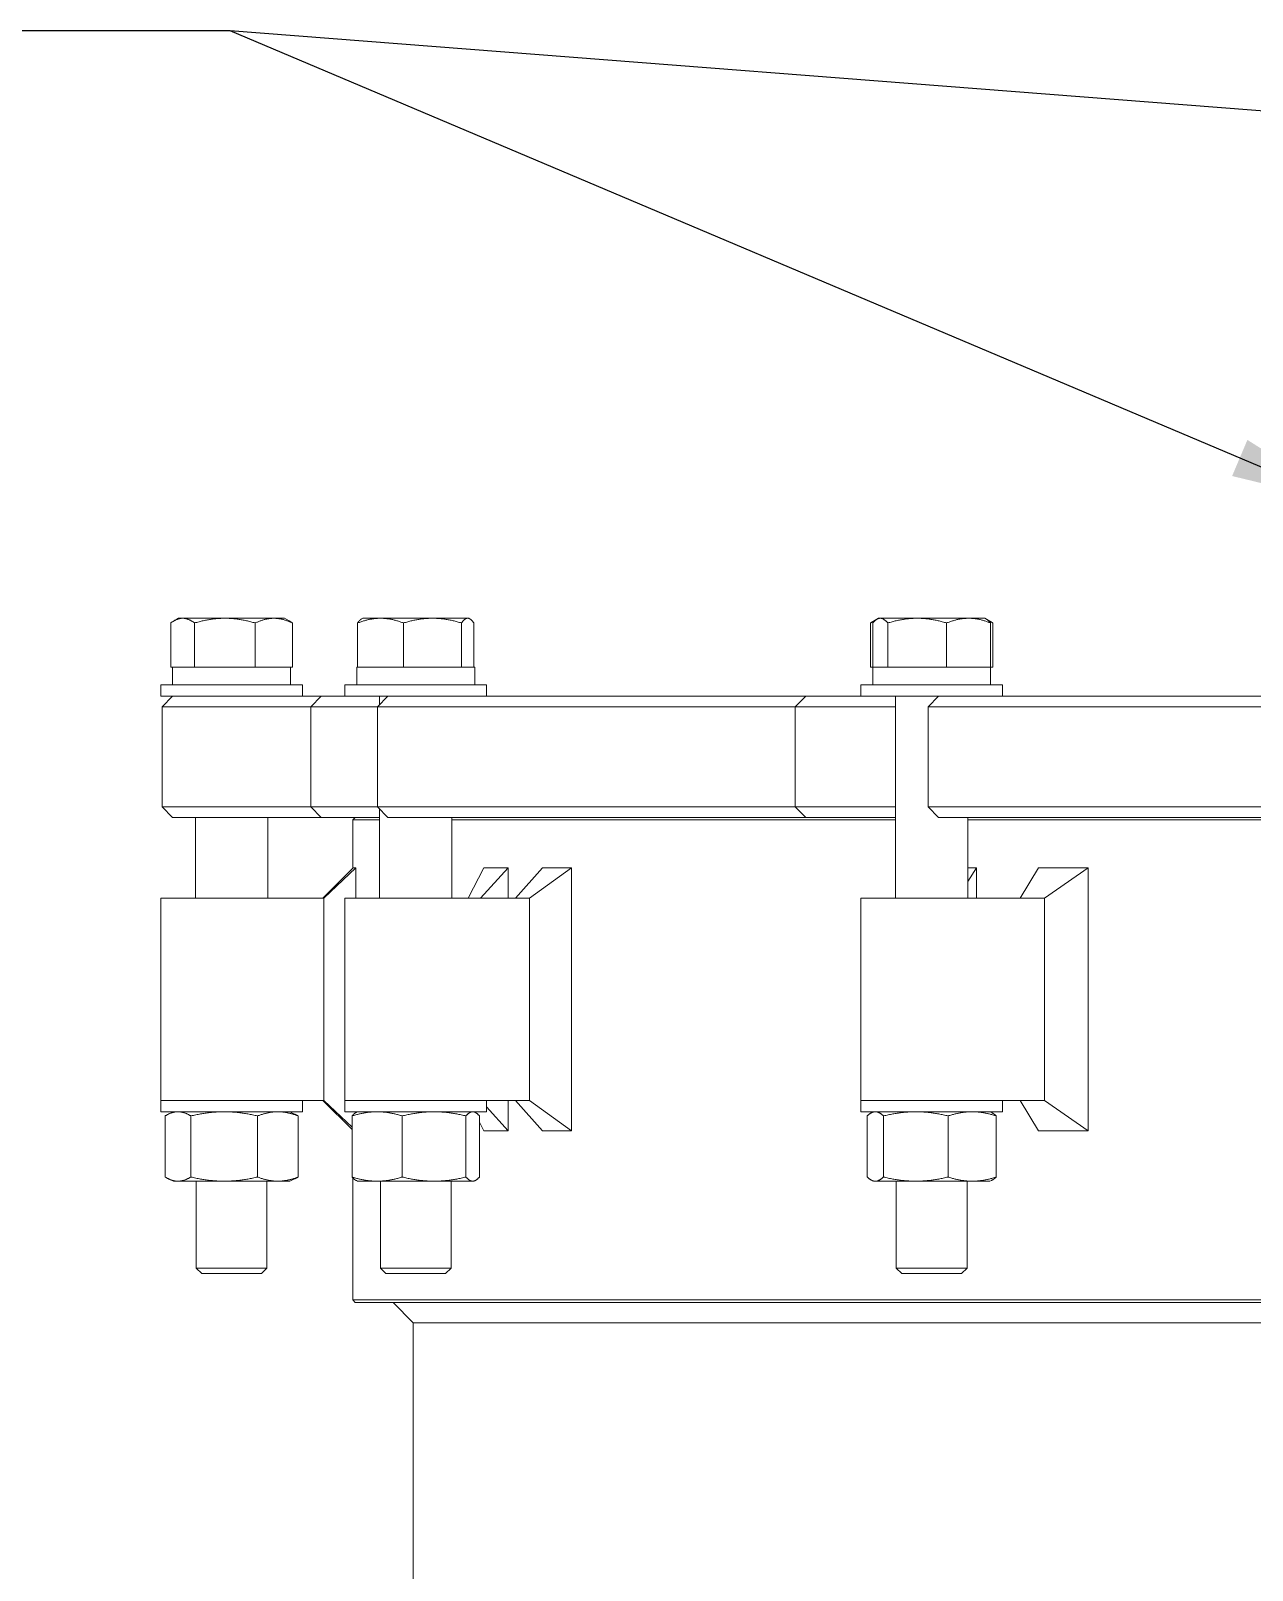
# Model space of a CAD drawing. Header units: inches. Extents: x 19 to 503, y 7 to 322.
# Drawn here: x 224.58 to 239.69, y 131.39 to 150.43 of the extents above; entities that cross this region are included whole.
import ezdxf

# ---------------------------------------------------------------- set-up
doc = ezdxf.new("R2010")
doc.units = ezdxf.units.IN
doc.header["$LTSCALE"] = 15
doc.header["$MEASUREMENT"] = 0
doc.layers.add('Symbol (ANSI)', color=7, linetype='Continuous', lineweight=25)
doc.layers.add('Visible (ANSI)', color=7, linetype='Continuous', lineweight=50)
doc.styles.add('MEMCOR Medium', font='arial.ttf')
doc.dimstyles.new('Default (ANSI)$7', dxfattribs={"dimscale": 15, "dimtxt": 0.15, "dimasz": 0.098425, "dimexe": 0.125, "dimexo": 0.0625, "dimgap": 0.031496, "dimtad": 0, "dimtih": 1, "dimtoh": 1, "dimdec": 4, "dimrnd": 1e-08, "dimzin": 3, "dimdsep": 46, "dimlunit": 5, "dimtxsty": 'MEMCOR Medium', "dimcen": 0.09, "dimdle": 0.393701, "dimclrd": 256, "dimclre": 256, "dimclrt": 256, "dimadec": 0, "dimazin": 1, "dimtfac": 0.8, "dimtofl": 0, "dimtmove": 0, "dimatfit": 3, "dimfxl": 1, "dimfrac": 1, "dimtolj": 1, "dimtzin": 4, "dimlwd": -1, "dimlwe": -1, "dimarcsym": 0})

msp = doc.modelspace()

# ---------------------------------------------------------------- linework, layer by layer
at = {"layer": 'Visible (ANSI)', "linetype": 'Continuous', "lineweight": 18}
for p, q in [((226.315377, 142.560013), (226.315377, 143.105422)), ((226.410743, 143.164013), (226.355594, 143.132173)), ((226.461615, 143.164013), (226.410743, 143.164013)), ((226.983534, 143.164013), (226.461615, 143.164013)), ((226.607852, 142.560013), (226.607852, 143.105422)), ((227.588662, 143.164013), (226.983534, 143.164013)), ((227.359217, 142.560013), (227.359217, 143.105422)), ((227.722743, 143.164013), (227.588662, 143.164013)), ((227.722743, 143.164013), (227.777891, 143.132173)), ((227.818108, 142.560013), (227.818108, 143.105422)), ((228.625619, 142.560013), (228.625619, 143.105422)), ((228.688263, 143.164013), (228.67465, 143.156154)), ((228.90896, 143.164013), (228.688263, 143.164013)), ((229.551624, 143.164013), (228.90896, 143.164013)), ((229.192301, 142.560013), (229.192301, 143.105422)), ((229.986927, 143.164013), (229.551624, 143.164013)), ((229.910946, 142.560013), (229.910946, 143.105422)), ((230.000263, 143.164013), (229.986927, 143.164013)), ((230.000263, 143.164013), (230.013876, 143.156154)), ((230.062908, 142.560013), (230.062908, 143.105422)), ((234.96844, 142.560013), (234.96844, 143.105422)), ((235.049233, 143.152177), (234.977741, 143.110901)), ((234.99708, 142.560013), (234.99708, 143.105422)), ((235.069734, 143.164013), (235.049233, 143.152177)), ((235.089613, 143.164013), (235.069734, 143.164013)), ((235.546473, 143.164013), (235.089613, 143.164013)), ((235.182146, 142.560013), (235.182146, 143.105422)), ((236.182593, 143.164013), (235.546473, 143.164013)), ((235.910799, 142.560013), (235.910799, 143.105422)), ((236.381734, 143.164013), (236.182593, 143.164013)), ((236.381734, 143.164013), (236.402235, 143.152177)), ((236.402235, 143.152177), (236.473726, 143.110901)), ((236.454387, 142.560013), (236.454387, 143.105422)), ((236.483027, 142.560013), (236.483027, 143.105422)), ((226.461615, 142.560013), (226.315377, 142.560013)), ((226.337243, 142.560009), (227.796243, 142.560009)), ((226.337243, 142.341009), (226.337243, 142.560009)), ((226.410743, 142.560013), (226.410743, 142.560009)), ((226.607852, 142.560013), (226.461615, 142.560013)), ((226.983534, 142.560013), (226.607852, 142.560013)), ((227.359217, 142.560013), (226.983534, 142.560013)), ((227.588662, 142.560013), (227.359217, 142.560013)), ((227.818108, 142.560013), (227.588662, 142.560013)), ((227.722743, 142.560013), (227.722743, 142.560009)), ((227.796243, 142.341009), (227.796243, 142.560009)), ((228.614763, 142.560009), (230.073763, 142.560009)), ((228.614763, 142.341009), (228.614763, 142.560009)), ((228.90896, 142.560013), (228.625619, 142.560013)), ((228.688263, 142.560013), (228.688263, 142.560009)), ((229.192301, 142.560013), (228.90896, 142.560013)), ((229.551624, 142.560013), (229.192301, 142.560013)), ((229.910946, 142.560013), (229.551624, 142.560013)), ((229.986927, 142.560013), (229.910946, 142.560013)), ((230.062908, 142.560013), (229.986927, 142.560013)), ((230.000263, 142.560013), (230.000263, 142.560009)), ((230.073763, 142.341009), (230.073763, 142.560009)), ((234.99708, 142.560013), (234.96844, 142.560013)), ((234.996234, 142.560009), (236.455234, 142.560009)), ((234.996234, 142.341009), (234.996234, 142.560009)), ((235.089613, 142.560013), (234.99708, 142.560013)), ((235.069734, 142.560013), (235.069734, 142.560009)), ((235.182146, 142.560013), (235.089613, 142.560013)), ((235.546473, 142.560013), (235.182146, 142.560013)), ((235.910799, 142.560013), (235.546473, 142.560013)), ((236.182593, 142.560013), (235.910799, 142.560013)), ((236.454387, 142.560013), (236.182593, 142.560013)), ((236.381734, 142.560013), (236.381734, 142.560009)), ((236.483027, 142.560013), (236.454387, 142.560013)), ((236.455234, 142.341009), (236.455234, 142.560009)), ((227.941743, 142.341009), (226.191743, 142.341009)), ((226.191743, 142.341009), (226.191743, 142.200384)), ((227.941743, 142.341009), (227.941743, 142.200384)), ((230.219263, 142.341009), (228.469263, 142.341009)), ((228.469263, 142.341009), (228.469263, 142.200384)), ((230.219263, 142.341009), (230.219263, 142.200384)), ((236.600734, 142.341009), (234.850734, 142.341009)), ((234.850734, 142.341009), (234.850734, 142.200384)), ((236.600734, 142.341009), (236.600734, 142.200384)), ((226.191743, 142.200384), (226.336678, 142.200384)), ((226.336678, 142.200384), (226.206678, 142.070384)), ((226.206804, 142.070384), (226.206678, 142.070384)), ((226.206678, 142.070384), (226.206678, 140.830384)), ((226.217597, 142.070384), (226.206804, 142.070384)), ((227.216641, 142.070384), (226.217597, 142.070384)), ((226.336678, 142.200384), (226.336738, 142.200384)), ((226.336738, 142.200384), (226.347473, 142.200384)), ((226.347473, 142.200384), (227.216641, 142.200384)), ((228.175433, 142.200384), (227.216641, 142.200384)), ((227.216641, 142.070384), (228.045433, 142.070384)), ((228.175433, 142.200384), (228.045433, 142.070384)), ((228.126354, 142.070384), (228.045433, 142.070384)), ((228.045433, 142.070384), (228.045433, 140.830384)), ((228.240628, 142.070384), (228.126354, 142.070384)), ((228.175433, 142.200384), (228.245834, 142.200384)), ((228.577672, 142.070384), (228.240628, 142.070384)), ((228.245834, 142.200384), (228.359486, 142.200384)), ((228.359486, 142.200384), (228.469263, 142.200384)), ((228.469263, 142.200384), (229.000026, 142.200384)), ((228.577672, 142.070384), (228.870026, 142.070384)), ((229.000026, 142.200384), (228.870026, 142.070384)), ((228.898342, 142.070384), (228.870026, 142.070384)), ((228.870026, 142.070384), (228.870026, 140.830384)), ((228.896763, 142.200384), (228.896763, 142.097121)), ((229.032065, 142.070384), (228.898342, 142.070384)), ((229.000026, 142.200384), (229.013618, 142.200384)), ((229.013618, 142.200384), (229.146612, 142.200384)), ((230.347084, 142.070384), (229.032065, 142.070384)), ((229.146612, 142.200384), (230.290679, 142.200384)), ((231.183209, 142.200384), (230.290679, 142.200384)), ((230.347084, 142.070384), (231.239614, 142.070384)), ((231.989428, 142.200384), (231.183209, 142.200384)), ((231.239614, 142.070384), (231.87947, 142.070384)), ((234.037362, 142.070384), (231.87947, 142.070384)), ((231.989428, 142.200384), (234.167362, 142.200384)), ((234.167362, 142.200384), (234.037362, 142.070384)), ((234.380283, 142.070384), (234.037362, 142.070384)), ((234.037362, 142.070384), (234.037362, 140.830384)), ((234.167362, 142.200384), (234.465703, 142.200384)), ((234.596991, 142.070384), (234.380283, 142.070384)), ((234.465703, 142.200384), (234.681231, 142.200384)), ((234.954449, 142.070384), (234.596991, 142.070384)), ((234.681231, 142.200384), (234.85281, 142.200384)), ((234.85458, 142.200384), (234.85281, 142.200384)), ((234.85458, 142.200384), (235.811738, 142.200384)), ((234.954449, 142.070384), (235.278234, 142.070384)), ((235.278234, 142.200384), (235.278234, 139.700384)), ((235.811738, 142.200384), (235.681738, 142.070384)), ((235.78215, 142.070384), (235.681738, 142.070384)), ((235.681738, 142.070384), (235.681738, 140.830384)), ((236.012317, 142.070384), (235.78215, 142.070384)), ((235.811738, 142.200384), (235.859936, 142.200384)), ((235.859936, 142.200384), (236.088849, 142.200384)), ((237.382856, 142.070384), (236.012317, 142.070384)), ((236.088849, 142.200384), (237.281218, 142.200384)), ((237.898868, 142.200384), (237.281218, 142.200384)), ((237.382856, 142.070384), (238.000506, 142.070384)), ((238.725704, 142.200384), (237.898868, 142.200384)), ((238.000506, 142.070384), (238.656726, 142.070384)), ((242.929631, 142.070384), (238.656726, 142.070384)), ((238.725704, 142.200384), (242.972774, 142.200384)), ((226.206678, 140.830384), (226.206804, 140.830384)), ((226.336678, 140.700384), (226.206678, 140.830384)), ((226.206804, 140.830384), (226.217597, 140.830384)), ((226.217597, 140.830384), (227.216641, 140.830384)), ((228.045433, 140.830384), (227.216641, 140.830384)), ((228.045433, 140.830384), (228.126354, 140.830384)), ((228.175433, 140.700384), (228.045433, 140.830384)), ((228.126354, 140.830384), (228.240628, 140.830384)), ((228.240628, 140.830384), (228.577672, 140.830384)), ((228.870026, 140.830384), (228.577672, 140.830384)), ((228.870026, 140.830384), (228.898342, 140.830384)), ((229.000026, 140.700384), (228.870026, 140.830384)), ((228.896763, 140.803647), (228.896763, 139.700384)), ((228.898342, 140.830384), (229.032065, 140.830384)), ((229.032065, 140.830384), (230.347084, 140.830384)), ((231.239614, 140.830384), (230.347084, 140.830384)), ((231.87947, 140.830384), (231.239614, 140.830384)), ((231.87947, 140.830384), (234.037362, 140.830384)), ((234.037362, 140.830384), (234.380283, 140.830384)), ((234.167362, 140.700384), (234.037362, 140.830384)), ((234.380283, 140.830384), (234.596991, 140.830384)), ((234.596991, 140.830384), (234.954449, 140.830384)), ((235.278234, 140.830384), (234.954449, 140.830384)), ((235.681738, 140.830384), (235.78215, 140.830384)), ((235.811738, 140.700384), (235.681738, 140.830384)), ((235.78215, 140.830384), (236.012317, 140.830384)), ((236.012317, 140.830384), (237.382856, 140.830384)), ((238.000506, 140.830384), (237.382856, 140.830384)), ((238.656726, 140.830384), (238.000506, 140.830384)), ((238.656726, 140.830384), (242.929631, 140.830384)), ((226.336738, 140.700384), (226.336678, 140.700384)), ((226.347473, 140.700384), (226.336738, 140.700384)), ((227.216641, 140.700384), (226.347473, 140.700384)), ((226.619243, 140.700384), (226.619243, 139.700384)), ((227.216641, 140.700384), (228.175433, 140.700384)), ((227.514243, 140.700384), (227.514243, 139.700384)), ((228.245834, 140.700384), (228.175433, 140.700384)), ((228.359486, 140.700384), (228.245834, 140.700384)), ((228.521267, 140.700384), (228.359486, 140.700384)), ((228.521267, 140.700384), (228.896763, 140.700384)), ((228.597178, 140.700384), (228.565928, 140.669134)), ((228.896763, 140.669134), (228.565928, 140.669134)), ((228.565928, 140.069558), (228.565928, 140.669134)), ((229.013618, 140.700384), (229.000026, 140.700384)), ((229.146612, 140.700384), (229.013618, 140.700384)), ((230.290679, 140.700384), (229.146612, 140.700384)), ((229.791763, 140.700384), (229.791763, 139.700384)), ((235.278234, 140.669134), (229.791763, 140.669134)), ((230.290679, 140.700384), (231.183209, 140.700384)), ((231.183209, 140.700384), (231.731585, 140.700384)), ((231.731585, 140.700384), (234.167362, 140.700384)), ((234.465703, 140.700384), (234.167362, 140.700384)), ((234.681231, 140.700384), (234.465703, 140.700384)), ((234.85281, 140.700384), (234.681231, 140.700384)), ((234.85281, 140.700384), (235.278234, 140.700384)), ((235.859936, 140.700384), (235.811738, 140.700384)), ((236.088849, 140.700384), (235.859936, 140.700384)), ((237.281218, 140.700384), (236.088849, 140.700384)), ((236.173234, 140.700384), (236.173234, 139.700384)), ((244.499726, 140.669134), (236.173234, 140.669134)), ((237.281218, 140.700384), (237.898868, 140.700384)), ((237.898868, 140.700384), (238.39329, 140.700384)), ((238.39329, 140.700384), (243.135653, 140.700384)), ((228.571545, 140.075176), (228.196813, 139.700384)), ((228.602285, 140.075176), (228.208605, 139.700384)), ((228.571545, 140.075176), (228.602285, 140.075176)), ((228.602285, 139.700384), (228.602285, 140.075176)), ((230.185475, 140.075176), (229.993398, 139.700384)), ((230.486819, 140.075176), (230.145479, 139.700384)), ((230.185475, 140.075176), (230.486819, 140.075176)), ((230.486819, 140.075176), (230.486819, 139.700384)), ((230.913268, 140.075176), (230.579363, 139.700384)), ((231.270004, 140.075176), (230.752694, 139.700384)), ((230.913268, 140.075176), (231.270004, 140.075176)), ((231.270004, 136.825592), (231.270004, 140.075176)), ((236.279746, 140.075176), (236.173234, 139.909079)), ((236.173234, 140.075176), (236.279746, 140.075176)), ((236.279746, 140.075176), (236.279746, 139.700384)), ((237.048179, 140.075176), (236.821236, 139.700384)), ((237.048179, 140.075176), (237.660255, 140.075176)), ((237.660255, 140.075176), (237.121776, 139.700384)), ((237.660255, 136.825592), (237.660255, 140.075176)), ((226.191743, 139.700384), (227.066743, 139.700384)), ((226.191743, 137.200384), (226.191743, 139.700384)), ((227.066743, 139.700384), (228.208605, 139.700384)), ((228.208605, 137.200384), (228.208605, 139.700384)), ((228.469263, 139.700384), (229.723911, 139.700384)), ((228.469263, 137.200384), (228.469263, 139.700384)), ((229.723911, 139.700384), (230.752694, 139.700384)), ((230.752694, 137.200384), (230.752694, 139.700384)), ((234.850734, 139.700384), (236.409836, 139.700384)), ((234.850734, 137.200384), (234.850734, 139.700384)), ((236.409836, 139.700384), (237.121776, 139.700384)), ((237.121776, 137.200384), (237.121776, 139.700384)), ((227.066743, 137.200384), (226.191743, 137.200384)), ((227.066743, 137.200384), (226.191743, 137.200384)), ((226.191743, 137.200384), (226.191743, 137.059759)), ((228.208605, 137.200384), (227.066743, 137.200384)), ((227.941743, 137.200384), (227.941743, 137.059759)), ((228.556602, 136.840538), (228.196813, 137.200384)), ((228.556602, 136.869084), (228.208605, 137.200384)), ((229.723911, 137.200384), (228.469263, 137.200384)), ((229.723911, 137.200384), (228.469263, 137.200384)), ((228.469263, 137.200384), (228.469263, 137.059759)), ((230.752694, 137.200384), (229.723911, 137.200384)), ((230.219263, 137.200384), (230.219263, 137.059759)), ((230.486819, 136.825592), (230.219263, 137.119369)), ((230.486819, 137.200384), (230.486819, 136.825592)), ((230.913268, 136.825592), (230.579363, 137.200384)), ((231.270004, 136.825592), (230.752694, 137.200384)), ((236.409836, 137.200384), (234.850734, 137.200384)), ((236.409836, 137.200384), (234.850734, 137.200384)), ((234.850734, 137.200384), (234.850734, 137.059759)), ((237.121776, 137.200384), (236.409836, 137.200384)), ((236.600734, 137.200384), (236.600734, 137.059759)), ((237.048179, 136.825592), (236.821236, 137.200384)), ((237.660255, 136.825592), (237.121776, 137.200384)), ((226.191743, 137.059759), (227.941743, 137.059759)), ((226.243219, 136.252626), (226.243219, 137.007892)), ((226.347743, 137.059759), (226.287298, 137.031573)), ((226.563781, 136.252626), (226.563781, 137.007892)), ((227.387305, 136.252626), (227.387305, 137.007892)), ((227.785743, 137.059759), (227.846188, 137.031573)), ((227.890267, 136.252626), (227.890267, 137.007892)), ((228.469263, 137.059759), (230.219263, 137.059759)), ((228.556602, 136.252626), (228.556602, 137.007892)), ((228.602285, 137.048558), (228.602285, 137.059759)), ((228.625263, 137.059759), (228.610343, 137.052802)), ((229.177708, 136.252626), (229.177708, 137.007892)), ((229.965368, 136.252626), (229.965368, 137.007892)), ((230.063263, 137.059759), (230.078183, 137.052802)), ((230.066159, 137.058409), (230.065467, 137.059759)), ((230.131924, 136.252626), (230.131924, 137.007892)), ((230.185475, 136.825592), (230.131924, 136.930084)), ((234.850734, 137.059759), (236.600734, 137.059759)), ((234.927103, 136.252626), (234.927103, 137.007892)), ((235.006734, 137.059759), (234.984264, 137.049281)), ((235.129942, 136.252626), (235.129942, 137.007892)), ((235.928572, 136.252626), (235.928572, 137.007892)), ((236.444734, 137.059759), (236.467203, 137.049281)), ((236.524364, 136.252626), (236.524364, 137.007892)), ((230.486819, 136.825592), (230.185475, 136.825592)), ((231.270004, 136.825592), (230.913268, 136.825592)), ((237.660255, 136.825592), (237.048179, 136.825592)), ((226.347743, 136.200759), (226.287298, 136.228945)), ((226.347743, 136.200759), (226.4035, 136.200759)), ((226.4035, 136.200759), (226.975543, 136.200759)), ((226.629243, 136.200759), (226.629243, 135.126124)), ((226.975543, 136.200759), (227.638786, 136.200759)), ((227.504243, 136.200759), (227.504243, 135.126124)), ((227.638786, 136.200759), (227.785743, 136.200759)), ((227.785743, 136.200759), (227.846188, 136.228945)), ((228.565928, 134.731634), (228.565928, 136.242256)), ((228.625263, 136.200759), (228.610343, 136.207717)), ((228.625263, 136.200759), (228.867155, 136.200759)), ((228.867155, 136.200759), (229.571538, 136.200759)), ((228.906763, 136.200759), (228.906763, 135.126124)), ((229.571538, 136.200759), (230.048646, 136.200759)), ((229.781763, 136.200759), (229.781763, 135.126124)), ((230.048646, 136.200759), (230.063263, 136.200759)), ((230.063263, 136.200759), (230.078183, 136.207717)), ((235.006734, 136.200759), (234.984264, 136.211237)), ((235.006734, 136.200759), (235.028522, 136.200759)), ((235.028522, 136.200759), (235.529257, 136.200759)), ((235.288234, 136.200759), (235.288234, 135.126124)), ((235.529257, 136.200759), (236.226468, 136.200759)), ((236.163234, 136.200759), (236.163234, 135.126124)), ((236.226468, 136.200759), (236.444734, 136.200759)), ((236.444734, 136.200759), (236.467203, 136.211237)), ((226.629243, 135.126124), (227.504243, 135.126124)), ((226.697404, 135.060009), (226.629243, 135.126124)), ((227.436082, 135.060009), (226.697404, 135.060009)), ((227.436082, 135.060009), (227.504243, 135.126124)), ((228.906763, 135.126124), (229.781763, 135.126124)), ((228.974924, 135.060009), (228.906763, 135.126124)), ((229.713602, 135.060009), (228.974924, 135.060009)), ((229.713602, 135.060009), (229.781763, 135.126124)), ((235.288234, 135.126124), (236.163234, 135.126124)), ((235.356395, 135.060009), (235.288234, 135.126124)), ((236.095072, 135.060009), (235.356395, 135.060009)), ((236.095072, 135.060009), (236.163234, 135.126124)), ((228.565928, 134.731634), (250.046006, 134.731634)), ((228.597178, 134.700384), (228.565928, 134.731634)), ((250.021526, 134.700384), (228.597178, 134.700384)), ((229.314305, 134.450384), (229.064305, 134.700384)), ((229.314305, 126.950384), (229.314305, 134.450384)), ((249.668887, 134.450384), (229.314305, 134.450384))]:
    msp.add_line(p, q, dxfattribs=at)
for points, weights in [([(226.461615, 143.164013), (226.393746, 143.164013), (226.315377, 143.105422)], [1, 1.0379548493, 1]), ([(226.607852, 143.105422), (226.529483, 143.164013), (226.461615, 143.164013)], [1, 1.0379548493, 1]), ([(226.983534, 143.164013), (226.809179, 143.164013), (226.607852, 143.105422)], [1, 1.0379548493, 1]), ([(227.359217, 143.105422), (227.157889, 143.164013), (226.983534, 143.164013)], [1, 1.0379548493, 1]), ([(227.588662, 143.164013), (227.482176, 143.164013), (227.359217, 143.105422)], [1, 1.0379548493, 1]), ([(227.818108, 143.105422), (227.695149, 143.164013), (227.588662, 143.164013)], [1, 1.0379548493, 1]), ([(227.777891, 143.132173), (227.797365, 143.12093), (227.818108, 143.105422)], [1.01451336305, 1.00977327381, 1]), ([(228.90896, 143.164013), (228.777461, 143.164013), (228.625619, 143.105422)], [1, 1.0379548493, 1]), ([(228.625619, 143.105422), (228.651644, 143.142871), (228.67465, 143.156154)], [1, 1.02393148143, 1.01768416811]), ([(229.192301, 143.105422), (229.040459, 143.164013), (228.90896, 143.164013)], [1, 1.0379548493, 1]), ([(229.551624, 143.164013), (229.384862, 143.164013), (229.192301, 143.105422)], [1, 1.0379548493, 1]), ([(229.910946, 143.105422), (229.718386, 143.164013), (229.551624, 143.164013)], [1, 1.0379548493, 1]), ([(229.986927, 143.164013), (229.951664, 143.164013), (229.910946, 143.105422)], [1, 1.0379548493, 1]), ([(230.062908, 143.105422), (230.02219, 143.164013), (229.986927, 143.164013)], [1, 1.0379548493, 1]), ([(235.022528, 143.132173), (234.996337, 143.12093), (234.96844, 143.105422)], [1.01451336305, 1.00977327381, 1]), ([(234.96844, 143.105422), (234.97312, 143.108233), (234.977741, 143.110901)], [1, 1.00175790125, 1.00335296603]), ([(235.089613, 143.164013), (235.046669, 143.164013), (234.99708, 143.105422)], [1, 1.0379548493, 1]), ([(235.182146, 143.105422), (235.132558, 143.164013), (235.089613, 143.164013)], [1, 1.0379548493, 1]), ([(235.546473, 143.164013), (235.377388, 143.164013), (235.182146, 143.105422)], [1, 1.0379548493, 1]), ([(235.910799, 143.105422), (235.715557, 143.164013), (235.546473, 143.164013)], [1, 1.0379548493, 1]), ([(236.182593, 143.164013), (236.056453, 143.164013), (235.910799, 143.105422)], [1, 1.0379548493, 1]), ([(236.454387, 143.105422), (236.308733, 143.164013), (236.182593, 143.164013)], [1, 1.0379548493, 1]), ([(236.402235, 143.152177), (236.426838, 143.137972), (236.454387, 143.105422)], [1.01881446199, 1.0207360069, 1]), ([(236.483027, 143.105422), (236.45284, 143.123559), (236.424756, 143.135888)], [1, 1.01144896086, 1.01599083569]), ([(226.4035, 137.059759), (226.329113, 137.059759), (226.243219, 137.007892)], [1, 1.0379548493, 1]), ([(226.563781, 137.007892), (226.477887, 137.059759), (226.4035, 137.059759)], [1, 1.0379548493, 1]), ([(226.975543, 137.059759), (226.784444, 137.059759), (226.563781, 137.007892)], [1, 1.0379548493, 1]), ([(227.387305, 137.007892), (227.166643, 137.059759), (226.975543, 137.059759)], [1, 1.0379548493, 1]), ([(227.638786, 137.059759), (227.522073, 137.059759), (227.387305, 137.007892)], [1, 1.0379548493, 1]), ([(227.890267, 137.007892), (227.755498, 137.059759), (227.638786, 137.059759)], [1, 1.0379548493, 1]), ([(227.846188, 137.031573), (227.867532, 137.02162), (227.890267, 137.007892)], [1.01451336305, 1.00977327381, 1]), ([(228.867155, 137.059759), (228.723027, 137.059759), (228.556602, 137.007892)], [1, 1.0379548493, 1]), ([(228.556602, 137.007892), (228.585127, 137.041043), (228.610343, 137.052802)], [1, 1.02393148143, 1.01768416811]), ([(229.177708, 137.007892), (229.011283, 137.059759), (228.867155, 137.059759)], [1, 1.0379548493, 1]), ([(229.571538, 137.059759), (229.388761, 137.059759), (229.177708, 137.007892)], [1, 1.0379548493, 1]), ([(229.965368, 137.007892), (229.754315, 137.059759), (229.571538, 137.059759)], [1, 1.0379548493, 1]), ([(230.048646, 137.059759), (230.009997, 137.059759), (229.965368, 137.007892)], [1, 1.0379548493, 1]), ([(230.131924, 137.007892), (230.087296, 137.059759), (230.048646, 137.059759)], [1, 1.0379548493, 1]), ([(235.028522, 137.059759), (234.981454, 137.059759), (234.927103, 137.007892)], [1, 1.0379548493, 1]), ([(235.129942, 137.007892), (235.075591, 137.059759), (235.028522, 137.059759)], [1, 1.0379548493, 1]), ([(235.529257, 137.059759), (235.343934, 137.059759), (235.129942, 137.007892)], [1, 1.0379548493, 1]), ([(235.928572, 137.007892), (235.71458, 137.059759), (235.529257, 137.059759)], [1, 1.0379548493, 1]), ([(236.226468, 137.059759), (236.088214, 137.059759), (235.928572, 137.007892)], [1, 1.0379548493, 1]), ([(236.524364, 137.007892), (236.364722, 137.059759), (236.226468, 137.059759)], [1, 1.0379548493, 1]), ([(236.467203, 137.049281), (236.49417, 137.036707), (236.524364, 137.007892)], [1.01881446199, 1.0207360069, 1]), ([(226.243219, 136.252626), (226.329113, 136.200759), (226.4035, 136.200759)], [1, 1.0379548493, 1]), ([(226.4035, 136.200759), (226.477887, 136.200759), (226.563781, 136.252626)], [1, 1.0379548493, 1]), ([(226.563781, 136.252626), (226.784444, 136.200759), (226.975543, 136.200759)], [1, 1.0379548493, 1]), ([(226.975543, 136.200759), (227.166643, 136.200759), (227.387305, 136.252626)], [1, 1.0379548493, 1]), ([(227.387305, 136.252626), (227.522073, 136.200759), (227.638786, 136.200759)], [1, 1.0379548493, 1]), ([(227.638786, 136.200759), (227.755498, 136.200759), (227.890267, 136.252626)], [1, 1.0379548493, 1]), ([(227.890267, 136.252626), (227.867532, 136.238898), (227.846188, 136.228945)], [1, 1.00977327381, 1.01451336305]), ([(228.610343, 136.207717), (228.585127, 136.219475), (228.556602, 136.252626)], [1.01768416811, 1.02393148143, 1]), ([(228.556602, 136.252626), (228.723027, 136.200759), (228.867155, 136.200759)], [1, 1.0379548493, 1]), ([(228.867155, 136.200759), (229.011283, 136.200759), (229.177708, 136.252626)], [1, 1.0379548493, 1]), ([(229.177708, 136.252626), (229.388761, 136.200759), (229.571538, 136.200759)], [1, 1.0379548493, 1]), ([(229.571538, 136.200759), (229.754315, 136.200759), (229.965368, 136.252626)], [1, 1.0379548493, 1]), ([(229.965368, 136.252626), (230.009997, 136.200759), (230.048646, 136.200759)], [1, 1.0379548493, 1]), ([(230.048646, 136.200759), (230.087296, 136.200759), (230.131924, 136.252626)], [1, 1.0379548493, 1]), ([(234.927103, 136.252626), (234.981454, 136.200759), (235.028522, 136.200759)], [1, 1.0379548493, 1]), ([(235.028522, 136.200759), (235.075591, 136.200759), (235.129942, 136.252626)], [1, 1.0379548493, 1]), ([(235.129942, 136.252626), (235.343934, 136.200759), (235.529257, 136.200759)], [1, 1.0379548493, 1]), ([(235.529257, 136.200759), (235.71458, 136.200759), (235.928572, 136.252626)], [1, 1.0379548493, 1]), ([(235.928572, 136.252626), (236.088214, 136.200759), (236.226468, 136.200759)], [1, 1.0379548493, 1]), ([(236.226468, 136.200759), (236.364722, 136.200759), (236.524364, 136.252626)], [1, 1.0379548493, 1]), ([(236.524364, 136.252626), (236.49417, 136.223812), (236.467203, 136.211237)], [1, 1.0207360069, 1.01881446199])]:
    msp.add_rational_spline(points, weights, degree=2, dxfattribs=at)

# ---------------------------------------------------------------- leaders
at = {"layer": 'Symbol (ANSI)', "annotation_type": 0, "has_hookline": 1, "hookline_direction": 1, "text_width": 21.087995}
msp.add_leader([(240.895771, 144.571382), (227.047423, 150.430534), (223.591174, 150.430534)], dimstyle='Default (ANSI)$7', override={"dimtad": 0}, dxfattribs=at)
at = {"layer": 'Symbol (ANSI)'}
msp.add_leader([(258.099639, 145.108663), (257.077473, 148.099347), (227.047423, 150.430534)], dimstyle='Default (ANSI)$7', override={"dimtad": 0}, dxfattribs=at)

doc.saveas('drawing.dxf')
